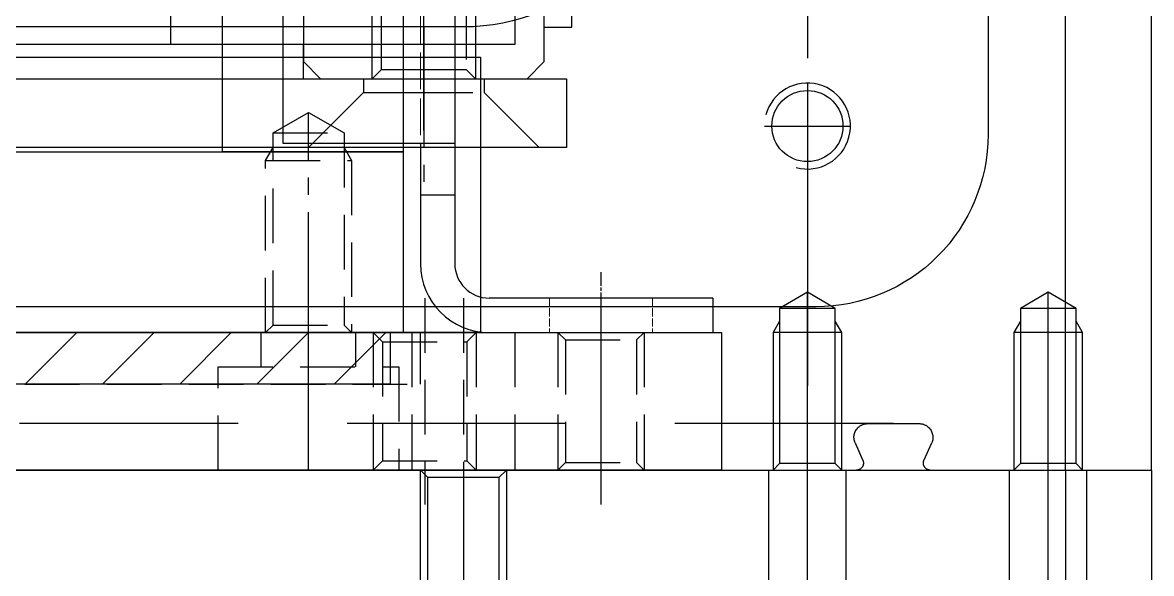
# Model space of a CAD drawing. Header units: millimetres. Extents: x -4251 to 2609, y -1673 to 4048.
# Drawn here: x -3362.5 to -3296.9, y 1089.2 to 1121.3 of the extents above; entities that cross this region are included whole.
import ezdxf
from ezdxf.enums import TextEntityAlignment as Align

# ---------------------------------------------------------------- set-up
doc = ezdxf.new("R2010")
doc.units = ezdxf.units.MM
for name, pattern in [('CENTER', [50.8, 31.75, -6.35, 6.35, -6.35]), ('CENTER1', [10, 7, -1, 1, -1]), ('CHAIN', [0.3543, 0.2362, -0.0295, 0.0591, -0.0295]), ('DASHED', [0.2067, 0.1654, -0.0413]), ('HIDDEN', [9.525, 6.35, -3.175]), ('HIDDEN2', [4.7625, 3.175, -1.5875]), ('HIDDENX2', [19.05, 12.7, -6.35]), ('PHANTOM2', [31.75, 15.875, -3.175, 3.175, -3.175, 3.175, -3.175])]:
    doc.linetypes.add(name, pattern=pattern)
for name, color, linetype in [('CENTER', 1, 'CENTER'), ('THIN', 3, 'Continuous'), ('가시적인 것(ISO)', 7, 'Continuous')]:
    doc.layers.add(name, color=color, linetype=linetype)
doc.layers.add('가려진 것(ISO)', color=2, linetype='DASHED', lineweight=18)
doc.layers.add('중심선(ISO)', color=1, linetype='CENTER', lineweight=25)
doc.styles.get("Standard").update_dxf_attribs({"font": 'ISOCP.SHX', "bigfont": 'WHGTXT.SHX'})

# ---------------------------------------------------------------- blocks, each defined once
blk = doc.blocks.new('A$C400E51E1')
at = {"layer": '가려진 것(ISO)', "ltscale": 12.872348}
blk.add_line((-10.5, 136), (-10.5, 11), dxfattribs=at)
at = {"layer": '가려진 것(ISO)', "ltscale": 2.856945}
for p, q in [((-3, 2), (-3, 0)), ((3, 2), (3, 0))]:
    blk.add_line(p, q, dxfattribs=at)
at = {"layer": '가시적인 것(ISO)'}
for p, q in [((-8.5, 136), (-8.5, 4)), ((-18.5, 130), (-18.5, 11)), ((-18.5, 11), (-8.5, 11)), ((-10.5, 11), (-10.5, 4)), ((-10.5, 8), (-8.5, 8)), ((6.5, 2), (-6.5, 2)), ((6.5, 2), (6.5, 0)), ((-6.5, 0), (6.5, 0))]:
    blk.add_line(p, q, dxfattribs=at)
for radius in [4, 2]:
    blk.add_arc((-6.5, 4), radius, 180, 270, dxfattribs=at)
at = {"layer": '중심선(ISO)', "linetype": 'CHAIN', "ltscale": 3.333522}
blk.add_line((0, 3.5), (0, -1.5), dxfattribs=at)
blk = doc.blocks.new('A$C18066BA7')
at = {"color": 250}
blk.add_lwpolyline([(31.151, 26.194), (31.151, 45.694), (41.651, 45.694), (41.651, 26.194), (31.151, 26.194)], dxfattribs=at)
blk.add_lwpolyline([(41.651, 26.194), (41.651, 15.694), (-18.349, 15.694), (-18.349, 26.194)], close=True, dxfattribs=at)
blk = doc.blocks.new('A$C12E02908')
at = {"color": 1}
blk.add_lwpolyline([(3, -102), (3, 8), (-17, 8), (-17, -102)], close=True, dxfattribs=at)
blk = doc.blocks.new('A$C4634214E')
at = {"color": 1, "linetype": 'CENTER1'}
blk.add_line((110, 0), (110, 12.793), dxfattribs=at)
at = {"color": 2, "linetype": 'HIDDEN2'}
for p, q in [((107.933, 11.6), (112.067, 11.6)), ((107.5, 10), (112.5, 10))]:
    blk.add_line(p, q, dxfattribs=at)
at = {"color": 30}
blk.add_lwpolyline([(-10, 0), (-10, 16), (120, 16), (120, 0)], close=True, dxfattribs=at)
at = {"color": 2, "linetype": 'HIDDEN2'}
for points in [[(107.933, 0.433), (107.933, 11.6), (110, 12.793), (112.067, 11.6), (112.067, 0.433)], [(107.5, 0), (107.5, 10), (107.933, 10.75)], [(112.067, 10.75), (112.5, 10), (112.5, 0)], [(107.5, 0), (107.933, 0.433), (112.067, 0.433), (112.5, 0)]]:
    blk.add_lwpolyline(points, dxfattribs=at)
blk = doc.blocks.new('A$C4A1E536B')
at = {"color": 250, "linetype": 'HIDDEN2'}
for p, q in [((-17.25, 10), (-17.25, -2)), ((-20.25, 8), (-20.25, 0)), ((-14.25, 8), (-14.25, 0)), ((-19.709, 7.459), (-19.709, 0.541)), ((-14.791, 7.459), (-14.791, 0.541))]:
    blk.add_line(p, q, dxfattribs=at)
at = {"color": 6, "linetype": 'HIDDEN2'}
for p, q in [((-15, 10), (-15, -2)), ((-18, 8), (-18, 0)), ((-12, 8), (-12, 0))]:
    blk.add_line(p, q, dxfattribs=at)
at = {"color": 2, "linetype": 'HIDDEN2'}
for p, q in [((-26.75, 6), (-26.75, 8)), ((-21.25, 6), (-21.25, 8)), ((-17.5, 5), (-17.5, 8)), ((-9.5, 8), (-9.5, 0)), ((-4.5, 8), (-4.5, 0)), ((-9.067, 7.567), (-9.067, 0.433)), ((-4.933, 7.567), (-4.933, 0.433)), ((-140.5, 5), (-17.5, 5))]:
    blk.add_line(p, q, dxfattribs=at)
at = {"color": 30}
blk.add_lwpolyline([(-158, 8), (0, 8), (0, 0), (-158, 0)], close=True, dxfattribs=at)
at = {"color": 250, "linetype": 'HIDDEN2'}
for points in [[(-20.25, 8), (-19.709, 7.459), (-14.791, 7.459), (-14.25, 8)], [(-20.25, 0), (-19.709, 0.541), (-14.791, 0.541), (-14.25, 0)]]:
    blk.add_lwpolyline(points, dxfattribs=at)
at = {"color": 2, "linetype": 'HIDDEN2'}
for points in [[(-9.5, 8), (-9.067, 7.567), (-4.933, 7.567), (-4.5, 8)], [(-29.25, 0), (-29.25, 6), (-18.75, 6), (-18.75, 0)], [(-9.5, 0), (-9.067, 0.433), (-4.933, 0.433), (-4.5, 0)]]:
    blk.add_lwpolyline(points, dxfattribs=at)
at = {"layer": 'CENTER'}
for p, q in [((-7, 10), (-7, -2)), ((-24, 0), (-24, 8))]:
    blk.add_line(p, q, dxfattribs=at)
blk = doc.blocks.new('A$C1B2141FB')
h = blk.add_hatch()
h.set_pattern_fill('ANSI31', color=252)
h.set_pattern_definition([(45, (-2759.329, -1192.8204), (-2.245064, 2.245064), [])])
h.paths.add_polyline_path([(0, -1.5), (0, 1.5), (-119.5, 1.5), (-119.5, -1.5)])
at = {"color": 252}
blk.add_lwpolyline([(-119.5, 1.5), (0, 1.5), (0, -1.5), (-119.5, -1.5)], close=True, dxfattribs=at)
blk = doc.blocks.new('A$C40790821')
for name, p in [('A$C400E51E1', (0, 8)), ('A$C18066BA7', (-53.151, -7.694)), ('A$C4634214E', (-127, 8)), ('A$C4A1E536B', (7, 0)), ('A$C1B2141FB', (-12.25, 6.5))]:
    blk.add_blockref(name, p)
at = {"xscale": -1}
blk.add_blockref('A$C12E02908', (-22, 126.75), dxfattribs=at)
blk = doc.blocks.new('A$C64392E4F')
at = {"color": 6}
for p, q in [((-14, -10.5, 0), (-14, 112.5, 0)), ((0, 112.5, 0), (0, -10.5, 0)), ((-13, -11.5, 0), (-14, -10.5, 0)), ((-1, -11.5, 0), (0, -10.5, 0)), ((-1, -11.5, 0), (-13, -11.5, 0))]:
    blk.add_line(p, q, dxfattribs=at)
at = {"color": 250, "linetype": 'CENTER1'}
blk.add_line((-7, -14.5, 0), (-7, 9.92, 0), dxfattribs=at)
at = {"color": 250, "linetype": 'HIDDEN2', "ltscale": 2, "elevation": 0}
for points in [[(-4.541, -10.959), (-4.541, 5.5), (-7, 6.92), (-9.459, 5.5), (-9.459, -10.959)], [(-9.459, 4.438), (-10, 3.5), (-10, -11.5)], [(-4, -11.5), (-4, 3.5), (-4.541, 4.438)], [(-4, -11.5), (-4.541, -10.959), (-9.459, -10.959), (-10, -11.5)]]:
    blk.add_lwpolyline(points, dxfattribs=at)
blk = doc.blocks.new('A$C7371613F')
at = {"color": 1, "linetype": 'CENTER1'}
blk.add_line((123.4, -3, 0), (123.4, 7, 0), dxfattribs=at)
at = {"color": 2, "linetype": 'HIDDEN'}
for p, q in [((119.9, 0, 0), (119.9, 0.8, 0)), ((119.9, 0.8, 0), (126.9, 0.8, 0)), ((126.9, 0, 0), (126.9, 0.8, 0))]:
    blk.add_line(p, q, dxfattribs=at)
at = {"color": 6, "elevation": 0}
blk.add_lwpolyline([(-8.3, 0), (131.7, 0), (131.7, 4), (-8.3, 4), (-8.3, 0)], dxfattribs=at)
at = {"color": 2, "linetype": 'HIDDEN', "elevation": 0}
for points in [[(119.9, 0.8), (116.7, 4)], [(126.9, 0.8), (130.1, 4)]]:
    blk.add_lwpolyline(points, dxfattribs=at)
blk = doc.blocks.new('A$C6DFB66A4')
at = {"color": 6, "linetype": 'PHANTOM2'}
for p, q in [((-11.1, -6.5), (-11.1, 6.5)), ((15.723, 4), (15.723, -4)), ((0, 3.323), (16.4, 3.323)), ((-7.6, 3), (-7.6, -3)), ((-1.6, -0.434), (-3.6, 1.566)), ((-11.6, 0), (16.4, 0)), ((-1.6, -1.566), (-3.6, 0.434)), ((0, -3.323), (16.4, -3.323))]:
    blk.add_line(p, q, dxfattribs=at)
for points in [[(-1.6, 8.5), (0, 8.5), (0, -8.5), (-1.6, -8.5)], [(-3.6, 7.7), (-1.6, 7.7), (-1.6, -7.7), (-3.6, -7.7)], [(-3.6, -6.5), (-11.1, -6.5), (-11.6, -6), (-11.6, 6), (-11.1, 6.5), (-3.6, 6.5)]]:
    blk.add_lwpolyline(points, close=True, dxfattribs=at)
for points in [[(0, 4), (15.723, 4), (16.4, 3.323), (16.4, -3.323), (15.723, -4), (0, -4)], [(-11.6, 3), (-7.6, 3), (-5.868, 0), (-5.868, 0), (-7.6, -3), (-11.6, -3)], [(-11.6, 1.5), (-7.6, 1.5)], [(-7.6, -1.5), (-11.6, -1.5)]]:
    blk.add_lwpolyline(points, dxfattribs=at)
for s, p in [('%%C8X0.8t(Circle-Small)', (-0.8, 6.5)), ('%%C8X2t(No.2)', (-2.6, 5.86)), ('M8X1.25-20L', (-8.72, 5.033))]:
    blk.add_text(s, height=0.6, dxfattribs=at).set_placement(p, align=Align.MIDDLE_LEFT)
blk = doc.blocks.new('A$C07720880')
at = {"color": 2, "elevation": 0}
blk.add_lwpolyline([(-15.3, 4), (-15.3, 6), (-68.8, 6), (-68.8, 4)], close=True, dxfattribs=at)
at = {"xscale": -1}
for name, p in [('A$C64392E4F', (-15.3, 15.5, 0)), ('A$C6DFB66A4', (-1.3, 15.5, 0))]:
    blk.add_blockref(name, p, dxfattribs=at)
at = {"xscale": -1, "rotation": 180}
blk.add_blockref('A$C7371613F', (-131.7, 4, 0), dxfattribs=at)
blk = doc.blocks.new('A$C4A8E0548')
at = {"color": 2, "linetype": 'HIDDENX2'}
for p, q in [((-2.141, 2.7), (2.141, 2.7)), ((-2.226, 1.125), (-1.776, 2.137)), ((1.776, 2.137), (2.226, 1.125)), ((-1.495, 0), (1.495, 0))]:
    blk.add_line(p, q, dxfattribs=at)
for centre, radius, start, end in [((-2.141, 2.3), 0.4, 336, 90), ((2.141, 2.3), 0.4, 90, 204), ((-1.495, 0.8), 0.8, 156, 228.59038), ((1.495, 0.8), 0.8, 311.40962, 24), ((-1.495, 0.8), 0.8, 228.59038, 270), ((1.495, 0.8), 0.8, 270, 311.40962)]:
    blk.add_arc(centre, radius, start, end, dxfattribs=at)
blk = doc.blocks.new('A$C2F3B3A84')
at = {"color": 2, "linetype": 'HIDDENX2'}
for p, q in [((-20, 170), (-20, 0)), ((-18.379, 9.4), (-21.621, 9.4)), ((-4.379, 9.4), (-7.621, 9.4)), ((-18, 8), (-22, 8)), ((-4, 8), (-8, 8)), ((-15, 2.7), (-215, 2.7))]:
    blk.add_line(p, q, dxfattribs=at)
at = {"color": 4}
blk.add_line((-5, 0), (-5, 170), dxfattribs=at)
blk.add_lwpolyline([(-230, 170), (-230, 0), (0, 0), (0, 170)], close=True, dxfattribs=at)
for points in [[(-210.5, 160.5), (-19.5, 160.5, -0.414214), (-9.5, 150.5), (-9.5, 19.5, -0.414214), (-19.5, 9.5), (-210.5, 9.5, -0.414214), (-220.5, 19.5), (-220.5, 150.5, -0.414214)], [(-40, 25.76), (-190, 25.76, -0.414214), (-201.74, 37.5), (-201.74, 132.5, -0.414214), (-190, 144.24), (-40, 144.24, -0.414214), (-28.26, 132.5), (-28.26, 37.5, -0.414214)]]:
    blk.add_lwpolyline(points, format="xyb", close=True, dxfattribs=at)
at = {"color": 2, "linetype": 'HIDDENX2'}
for points in [[(-18.379, 0.379), (-18.379, 9.4), (-20, 10.336), (-21.621, 9.4), (-21.621, 0.379)], [(-4.379, 0.379), (-4.379, 9.4), (-6, 10.336), (-7.621, 9.4), (-7.621, 0.379)], [(-21.621, 8.656), (-22, 8), (-22, 0)], [(-18, 0), (-18, 8), (-18.379, 8.656)], [(-7.621, 8.656), (-8, 8), (-8, 0)], [(-4, 0), (-4, 8), (-4.379, 8.656)], [(-18, 0), (-18.379, 0.379), (-21.621, 0.379), (-22, 0)], [(-4, 0), (-4.379, 0.379), (-7.621, 0.379), (-8, 0)]]:
    blk.add_lwpolyline(points, dxfattribs=at)
blk.add_circle((-20, 20), 2.067)
at = {"layer": 'CENTER'}
for p, q in [((-20, 22.5), (-20, 17.5)), ((-22.5, 20), (-17.5, 20)), ((-20, 0), (-20, 10.336)), ((-6, 0), (-6, 10.336))]:
    blk.add_line(p, q, dxfattribs=at)
at = {"layer": 'THIN'}
blk.add_arc((-20, 20), 2.5, 255, 165, dxfattribs=at)
at = {"xscale": -1, "rotation": 180}
blk.add_blockref('A$C4A8E0548', (-15, 2.7), dxfattribs=at)
blk = doc.blocks.new('A$C21C50A8B')
at = {"color": 2, "linetype": 'HIDDENX2'}
for p, q in [((-226.25, -9), (-226.25, 0)), ((-221.75, -9), (-221.75, 0)), ((-212.25, -9), (-212.25, 0)), ((-207.75, -9), (-207.75, 0))]:
    blk.add_line(p, q, dxfattribs=at)
at = {"color": 4}
blk.add_line((-225, 0), (-225, -15), dxfattribs=at)
blk.add_lwpolyline([(-230, -15), (0, -15), (0, 0), (-230, 0)], close=True, dxfattribs=at)
at = {"color": 2, "linetype": 'HIDDENX2'}
for points in [[(-192.5, 0), (-192.5, -8), (-192.067, -8.75)], [(-192.5, 0), (-192.067, -0.433), (-187.933, -0.433), (-187.5, 0)], [(-187.933, -8.75), (-187.5, -8), (-187.5, 0)], [(-192.067, -0.433), (-192.067, -9.6), (-190, -10.793), (-187.933, -9.6), (-187.933, -0.433)]]:
    blk.add_lwpolyline(points, dxfattribs=at)
at = {"layer": 'CENTER'}
for p, q in [((-224, -15), (-224, 0)), ((-210, -15), (-210, 0)), ((-190, 0), (-190, -10.793))]:
    blk.add_line(p, q, dxfattribs=at)

msp = doc.modelspace()

# ---------------------------------------------------------------- block references
for name, p in [('A$C2F3B3A84', (-3296.9205, 1095.2489, 0)), ('A$C07720880', (-3330.9205, 1113.9989, 0)), ('A$C40790821', (-3328.9205, 1095.2489, 0))]:
    msp.add_blockref(name, p)
at = {"xscale": -1}
msp.add_blockref('A$C21C50A8B', (-3526.9205, 1095.2489, 0), dxfattribs=at)

doc.saveas('drawing.dxf')
